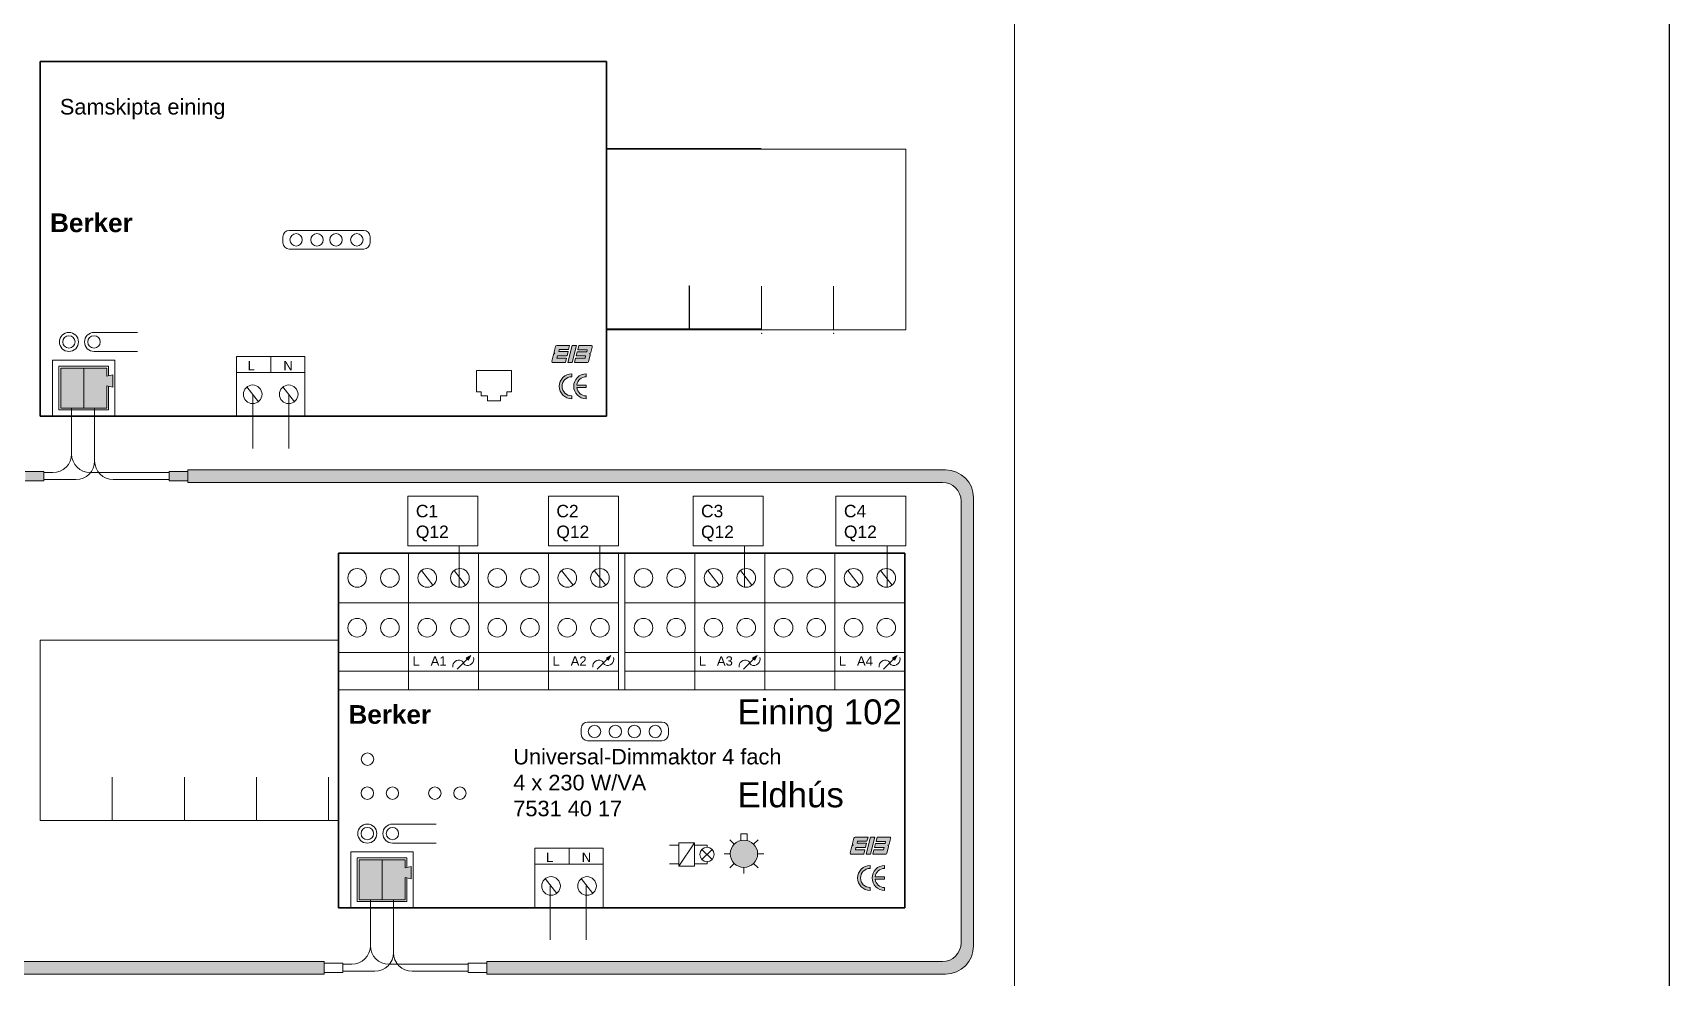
# Model space of a CAD drawing. Header units: millimetres. Extents: x -242231 to 419123, y -2399 to 525285.
# Drawn here: x -47420 to -42121, y 176781 to 179840 of the extents above; entities that cross this region are included whole.
import ezdxf

# ---------------------------------------------------------------- set-up
doc = ezdxf.new("R2010")
doc.units = ezdxf.units.MM
doc.linetypes.add('DASHED', pattern=[19.05, 12.7, -6.35])
for name, color, linetype, lineweight in [('R-635 Töfluteikning', 7, 'Continuous', 15), ('R-635 Töfluteikning dinskinna', 32, 'Continuous', 15), ('R-635 Töfluteikning þunt', 251, 'Continuous', 20), ('R-635 Töfluteikning þykkt', 7, 'Continuous', 35), ('Skygging (Hatch)', 254, 'DASHED', 20), ('Texti', 3, 'Continuous', 20)]:
    doc.layers.add(name, color=color, linetype=linetype, lineweight=lineweight)
doc.styles.get("Standard").update_dxf_attribs({"font": 'arial.ttf'})

msp = doc.modelspace()

# ---------------------------------------------------------------- hatches: boundary and pattern name
at = {"layer": 'R-635 Töfluteikning'}
h = msp.add_hatch(color=5, dxfattribs=at)
h.dxf.hatch_style = 1
h.paths.add_polyline_path([(-45722.808, 178827.089, 0.34332994), (-45726.716, 178824.047), (-45731.145, 178806.551, 0.40171035), (-45728.392, 178801.7, 0.38359925), (-45733.262, 178798.185), (-45738.668, 178776.827, 0.4888375), (-45734.76, 178771.807), (-45694.988, 178771.807), (-45691.329, 178786.265), (-45722.033, 178786.265), (-45720.166, 178793.341), (-45689.537, 178793.341), (-45686.005, 178807.295), (-45716.484, 178807.295), (-45714.777, 178813.764), (-45684.368, 178813.764), (-45680.995, 178827.089)])
h.paths.add_polyline_path([(-45686.643, 178771.807), (-45672.713, 178771.807), (-45658.72, 178827.089), (-45672.65, 178827.089)])
h.paths.add_polyline_path([(-45651.47, 178827.089), (-45654.89, 178813.579), (-45624.186, 178813.579), (-45625.823, 178807.11), (-45656.302, 178807.11), (-45659.984, 178793.156), (-45629.28, 178793.156), (-45631.147, 178786.08), (-45661.851, 178786.08), (-45665.464, 178771.807), (-45623.566, 178771.807, 0.34332994), (-45619.658, 178774.849), (-45614.318, 178795.948, 0.35094923), (-45616.405, 178800.534), (-45616.185, 178800.969, 0.34332994), (-45612.277, 178804.011), (-45607.706, 178822.069, 0.4888375), (-45611.614, 178827.089)])
h = msp.add_hatch(color=3, dxfattribs=at)
h.dxf.hatch_style = 1
h.paths.add_polyline_path([(-49929.163, 178624.68), (-49854.586, 178624.68), (-49854.586, 178753.678), (-49929.163, 178753.678)])
h.paths.add_polyline_path([(-47254.464, 178753.678), (-47329.041, 178753.678), (-47329.041, 178624.68), (-47254.464, 178624.68)])
h = msp.add_hatch(color=1, dxfattribs=at)
h.dxf.hatch_style = 1
h.paths.add_polyline_path([(-49780.009, 178696.951), (-49760.512, 178692.106), (-49760.512, 178732.418), (-49780.009, 178727.572), (-49780.009, 178753.678), (-49854.586, 178753.678), (-49854.586, 178624.68), (-49780.009, 178624.68)])
h.paths.add_polyline_path([(-47179.887, 178696.951), (-47160.391, 178692.106), (-47160.391, 178732.418), (-47179.887, 178727.572), (-47179.887, 178753.678), (-47254.464, 178753.678), (-47254.464, 178624.68), (-47179.887, 178624.68)])
h = msp.add_hatch(color=256, dxfattribs=at)
h.dxf.hatch_style = 1
h.paths.add_polyline_path([(-45674.503, 178654.622), (-45674.503, 178664.04, -1), (-45674.503, 178725.829), (-45674.503, 178735.246, 1)])
h.paths.add_polyline_path([(-45627.529, 178725.829), (-45627.529, 178735.246, 1), (-45627.529, 178654.622), (-45627.529, 178664.04, -0.37450812), (-45658.132, 178690.702), (-45627.529, 178690.702), (-45627.529, 178699.167), (-45658.132, 178699.167, -0.37450812)])
h = msp.add_hatch(color=3, dxfattribs=at)
h.dxf.hatch_style = 1
h.paths.add_polyline_path([(-46494.971, 178424.278), (-46916.977, 178424.278), (-46916.977, 178404.122), (-46916.977, 178383.966), (-44552.492, 178383.966), (-44474.034, 178383.966, -0.41421356), (-44413.566, 178323.498), (-44413.566, 176892.423, -0.41421356), (-44474.034, 176831.955), (-45949.336, 176831.955), (-45949.336, 176811.799), (-45949.336, 176791.643), (-44463.956, 176791.643, 0.41421356), (-44373.254, 176882.345), (-44373.254, 178333.576, 0.41421356), (-44463.956, 178424.278)])
h = msp.add_hatch(color=256, dxfattribs=at)
h.dxf.hatch_style = 1
h.paths.add_polyline_path([(-46001.329, 177822.835), (-46015.755, 177815.757), (-46008.407, 177808.409)])
h = msp.add_hatch(color=256, dxfattribs=at)
h.dxf.hatch_style = 1
h.paths.add_polyline_path([(-45547.819, 177822.835), (-45562.245, 177815.757), (-45554.897, 177808.409)])
h = msp.add_hatch(color=256, dxfattribs=at)
h.dxf.hatch_style = 1
h.paths.add_polyline_path([(-45074.307, 177822.835), (-45088.733, 177815.757), (-45081.385, 177808.409)])
h = msp.add_hatch(color=256, dxfattribs=at)
h.dxf.hatch_style = 1
h.paths.add_polyline_path([(-44620.797, 177822.835), (-44635.224, 177815.757), (-44627.876, 177808.409)])
h = msp.add_hatch(color=256, dxfattribs=at)
h.dxf.hatch_style = 1
h.paths.add_polyline_path([(-45072.395, 177181.162, 1), (-45160.854, 177181.162, 1)])
h = msp.add_hatch(color=5, dxfattribs=at)
h.dxf.hatch_style = 1
h.paths.add_polyline_path([(-44756.719, 177234.766, 0.34332994), (-44760.627, 177231.724), (-44765.055, 177214.229, 0.40171035), (-44762.303, 177209.378, 0.38359925), (-44767.173, 177205.863), (-44772.579, 177184.505, 0.4888375), (-44768.671, 177179.484), (-44728.899, 177179.484), (-44725.239, 177193.942), (-44755.943, 177193.942), (-44754.076, 177201.018), (-44723.448, 177201.018), (-44719.916, 177214.972), (-44750.394, 177214.972), (-44748.687, 177221.442), (-44718.278, 177221.442), (-44714.906, 177234.766)])
h.paths.add_polyline_path([(-44720.554, 177179.484), (-44706.624, 177179.484), (-44692.63, 177234.766), (-44706.56, 177234.766)])
h.paths.add_polyline_path([(-44685.381, 177234.766), (-44688.801, 177221.257), (-44658.097, 177221.257), (-44659.734, 177214.787), (-44690.212, 177214.787), (-44693.894, 177200.833), (-44663.19, 177200.833), (-44665.057, 177193.757), (-44695.761, 177193.757), (-44699.374, 177179.484), (-44657.477, 177179.484, 0.34332994), (-44653.569, 177182.526), (-44648.228, 177203.626, 0.35094923), (-44650.315, 177208.212), (-44650.095, 177208.646, 0.34332994), (-44646.187, 177211.688), (-44641.617, 177229.746, 0.4888375), (-44645.525, 177234.766)])
h = msp.add_hatch(color=3, dxfattribs=at)
h.dxf.hatch_style = 1
h.paths.add_polyline_path([(-46363.038, 177032.782), (-46288.461, 177032.782), (-46288.461, 177161.78), (-46363.038, 177161.78)])
h = msp.add_hatch(color=1, dxfattribs=at)
h.dxf.hatch_style = 1
h.paths.add_polyline_path([(-46213.883, 177105.053), (-46194.387, 177100.208), (-46194.387, 177140.52), (-46213.883, 177135.674), (-46213.883, 177161.78), (-46288.461, 177161.78), (-46288.461, 177032.782), (-46213.883, 177032.782)])
h = msp.add_hatch(color=256, dxfattribs=at)
h.dxf.hatch_style = 1
h.paths.add_polyline_path([(-44708.413, 177062.3), (-44708.413, 177071.717, -1), (-44708.413, 177133.506), (-44708.413, 177142.924, 1)])
h.paths.add_polyline_path([(-44661.439, 177133.506), (-44661.439, 177142.924, 1), (-44661.439, 177062.3), (-44661.439, 177071.717, -0.37450812), (-44692.043, 177098.379), (-44661.439, 177098.379), (-44661.439, 177106.845), (-44692.043, 177106.845, -0.37450812)])
h = msp.add_hatch(color=3, dxfattribs=at)
h.dxf.hatch_style = 1
h.paths.add_polyline_path([(-49920.218, 176831.955), (-49920.218, 176811.799), (-49920.218, 176791.643), (-46475.899, 176791.643), (-46475.899, 176811.799), (-46475.899, 176831.955)])
at = {"layer": 'Skygging (Hatch)'}
h = msp.add_hatch(color=256, dxfattribs=at)
h.dxf.hatch_style = 1
h.paths.add_polyline_path([(-49665.833, 178448.315), (-49665.833, 178463.432), (-49726.301, 178463.432), (-49726.301, 178433.198), (-49665.833, 178433.198)])
h.paths.add_polyline_path([(-48642.29, 178850.701), (-48672.524, 178850.701), (-48672.524, 178790.233), (-48657.407, 178790.233), (-48642.29, 178790.233)])
h.paths.add_polyline_path([(-48204.731, 178785.056), (-48234.965, 178785.056), (-48234.965, 178724.588), (-48219.848, 178724.588), (-48204.731, 178724.588)])
h.paths.add_polyline_path([(-48086.319, 178814.346), (-48116.553, 178814.346), (-48116.553, 178753.878), (-48101.436, 178753.878), (-48086.319, 178753.878)])
h.paths.add_polyline_path([(-47383.072, 178419.239), (-47443.54, 178419.239), (-47443.54, 178404.122), (-47443.54, 178389.005), (-47383.072, 178389.005)])
h.paths.add_polyline_path([(-46916.977, 178404.122), (-46916.977, 178419.239), (-46977.444, 178419.239), (-46977.444, 178389.005), (-46916.977, 178389.005)])

# ---------------------------------------------------------------- linework, layer by layer
at = {"color": 7, "linetype": 'Continuous', "lineweight": 25}
msp.add_line((-42120.554, 182180.713), (-42120.554, 166182.861), dxfattribs=at)
at = {"layer": 'R-635 Töfluteikning'}
for p, q in [((-44241.144, 180472.786), (-44241.144, 168208.62)), ((-46609.472, 179179.593), (-46609.472, 179159.437)), ((-46468.381, 179199.749), (-46589.316, 179199.749)), ((-46468.381, 179199.749), (-46347.445, 179199.749)), ((-46327.289, 179179.593), (-46327.289, 179159.437)), ((-46347.445, 179139.281), (-46589.316, 179139.281)), ((-47220.957, 178869.567), (-47079.865, 178869.567)), ((-47220.957, 178807.823), (-47079.865, 178807.823)), ((-46759.942, 178739.569), (-46759.942, 178791.811)), ((-46759.942, 178791.811), (-46538.226, 178791.811)), ((-46649.084, 178791.811), (-46649.084, 178739.569)), ((-46538.226, 178791.811), (-46538.226, 178739.569)), ((-47355.244, 178598.477), (-47355.244, 178779.881)), ((-47355.244, 178779.881), (-47153.684, 178779.881)), ((-47329.041, 178624.68), (-47329.041, 178753.678)), ((-47329.041, 178753.678), (-47179.887, 178753.678)), ((-47254.464, 178753.678), (-47254.464, 178624.68)), ((-47179.887, 178753.678), (-47179.887, 178727.572)), ((-47153.684, 178779.881), (-47153.684, 178598.477)), ((-46759.942, 178598.477), (-46759.942, 178739.569)), ((-46759.942, 178739.569), (-46538.226, 178739.569)), ((-46538.226, 178739.569), (-46538.226, 178598.477)), ((-45983.168, 178746.313), (-45868.901, 178746.313)), ((-45983.168, 178746.313), (-45983.168, 178677.031)), ((-45868.901, 178746.313), (-45868.901, 178677.031)), ((-45674.503, 178725.829), (-45674.503, 178735.246)), ((-45627.529, 178725.829), (-45627.529, 178735.246)), ((-47179.887, 178727.572), (-47160.391, 178732.418)), ((-47179.887, 178696.951), (-47179.887, 178624.68)), ((-47179.887, 178696.951), (-47160.391, 178692.106)), ((-47160.391, 178732.418), (-47160.391, 178692.106)), ((-45658.132, 178699.167), (-45627.529, 178699.167)), ((-45658.132, 178690.702), (-45627.529, 178690.702)), ((-45627.529, 178690.702), (-45627.529, 178699.167)), ((-45983.168, 178677.031), (-45967.612, 178677.031)), ((-45967.612, 178677.031), (-45967.612, 178664.315)), ((-45967.612, 178664.315), (-45947.161, 178664.315)), ((-45947.161, 178664.315), (-45947.161, 178648.058)), ((-45947.161, 178648.058), (-45904.908, 178648.058)), ((-45904.908, 178664.315), (-45904.908, 178648.058)), ((-45884.457, 178664.315), (-45904.908, 178664.315)), ((-45884.457, 178677.031), (-45868.901, 178677.031)), ((-45884.457, 178677.031), (-45884.457, 178664.315)), ((-45674.503, 178654.622), (-45674.503, 178664.04)), ((-45627.529, 178654.622), (-45627.529, 178664.04)), ((-47329.041, 178624.68), (-47179.887, 178624.68)), ((-47383.072, 178419.239), (-47443.54, 178419.239)), ((-47383.072, 178419.239), (-47383.072, 178389.005)), ((-46977.444, 178419.239), (-46977.444, 178389.005)), ((-46977.444, 178419.239), (-46916.977, 178419.239)), ((-47383.072, 178389.005), (-47443.54, 178389.005)), ((-46977.444, 178389.005), (-46916.977, 178389.005)), ((-46204.977, 178177.977), (-46204.977, 178339.225)), ((-46204.977, 178339.225), (-45978.223, 178339.225)), ((-45978.223, 178339.225), (-45978.223, 178177.977)), ((-45749.995, 178177.977), (-45749.995, 178339.225)), ((-45749.995, 178339.225), (-45523.24, 178339.225)), ((-45523.24, 178339.225), (-45523.24, 178177.977)), ((-45281.629, 178177.977), (-45281.629, 178339.225)), ((-45281.629, 178339.225), (-45054.875, 178339.225)), ((-45054.875, 178339.225), (-45054.875, 178177.977)), ((-44818.94, 178177.977), (-44818.94, 178339.225)), ((-44818.94, 178339.225), (-44592.185, 178339.225)), ((-44592.185, 178339.225), (-44592.185, 178177.977)), ((-45978.223, 178177.977), (-46204.977, 178177.977)), ((-46202.712, 177711.614), (-46202.712, 178155.046)), ((-46038.69, 178042.941), (-46038.69, 178177.977)), ((-45975.957, 178155.046), (-45975.957, 177711.614)), ((-45523.24, 178177.977), (-45749.995, 178177.977)), ((-45749.202, 177711.614), (-45749.202, 178155.046)), ((-45583.708, 178042.941), (-45583.708, 178177.977)), ((-45522.447, 177711.614), (-45522.447, 178155.046)), ((-45502.445, 177711.614), (-45502.445, 178155.046)), ((-45054.875, 178177.977), (-45281.629, 178177.977)), ((-45275.69, 177711.614), (-45275.69, 178155.046)), ((-45115.342, 178042.941), (-45115.342, 178177.977)), ((-45048.935, 178155.046), (-45048.935, 177711.614)), ((-44822.18, 177711.614), (-44822.18, 178155.046)), ((-44592.185, 178177.977), (-44818.94, 178177.977)), ((-44652.653, 178042.941), (-44652.653, 178177.977)), ((-46429.466, 177993.798), (-45522.447, 177993.798)), ((-45502.445, 177993.798), (-44595.425, 177993.798)), ((-46429.466, 177832.55), (-45522.447, 177832.55)), ((-46045.413, 177778.751), (-46012.081, 177812.083)), ((-46001.329, 177822.835), (-46015.755, 177815.757)), ((-46015.755, 177815.757), (-46008.407, 177808.409)), ((-46001.329, 177822.835), (-46008.407, 177808.409)), ((-45591.903, 177778.751), (-45558.571, 177812.083)), ((-45547.819, 177822.835), (-45562.245, 177815.757)), ((-45562.245, 177815.757), (-45554.897, 177808.409)), ((-45547.819, 177822.835), (-45554.897, 177808.409)), ((-45502.445, 177832.55), (-44595.425, 177832.55)), ((-45118.391, 177778.751), (-45085.059, 177812.083)), ((-45074.307, 177822.835), (-45088.733, 177815.757)), ((-45088.733, 177815.757), (-45081.385, 177808.409)), ((-45074.307, 177822.835), (-45081.385, 177808.409)), ((-44664.882, 177778.751), (-44631.55, 177812.083)), ((-44620.797, 177822.835), (-44635.224, 177815.757)), ((-44635.224, 177815.757), (-44627.876, 177808.409)), ((-44620.797, 177822.835), (-44627.876, 177808.409)), ((-46429.466, 177772.082), (-45522.447, 177772.082)), ((-44595.425, 177772.082), (-45502.445, 177772.082)), ((-46429.466, 177711.614), (-44595.425, 177711.614)), ((-45643.383, 177587.271), (-45643.383, 177567.115)), ((-45502.291, 177607.427), (-45623.227, 177607.427)), ((-45502.291, 177607.427), (-45381.355, 177607.427)), ((-45361.199, 177587.271), (-45361.199, 177567.115)), ((-45381.355, 177546.959), (-45623.227, 177546.959)), ((-46254.868, 177277.245), (-46113.776, 177277.245)), ((-46254.868, 177215.5), (-46113.776, 177215.5)), ((-45793.852, 177147.246), (-45793.852, 177199.488)), ((-45793.852, 177199.488), (-45572.136, 177199.488)), ((-45682.994, 177199.488), (-45682.994, 177147.246)), ((-45572.136, 177199.488), (-45572.136, 177147.246)), ((-45357.248, 177209.09), (-45327.014, 177209.09)), ((-45357.248, 177209.09), (-45327.014, 177209.09)), ((-45327.014, 177216.463), (-45327.014, 177141.249)), ((-45327.014, 177216.463), (-45276.624, 177216.463)), ((-45327.014, 177141.249), (-45276.624, 177216.463)), ((-45276.624, 177141.249), (-45276.624, 177216.463)), ((-45276.624, 177209.09), (-45236.312, 177209.09)), ((-45236.312, 177209.09), (-45236.312, 177202.003)), ((-45147.899, 177212.437), (-45162.152, 177226.69)), ((-45106.546, 177245.548), (-45126.702, 177245.548)), ((-45126.702, 177245.548), (-45126.702, 177224.228)), ((-45106.546, 177245.548), (-45106.546, 177224.228)), ((-45085.349, 177212.437), (-45071.097, 177226.69)), ((-46389.154, 177006.155), (-46389.154, 177187.558)), ((-46389.154, 177187.558), (-46187.595, 177187.558)), ((-46362.952, 177032.357), (-46362.952, 177161.356)), ((-46362.952, 177161.356), (-46213.797, 177161.356)), ((-46288.375, 177161.356), (-46288.375, 177032.357)), ((-46213.797, 177161.356), (-46213.797, 177135.249)), ((-46187.595, 177187.558), (-46187.595, 177006.155)), ((-45793.852, 177006.155), (-45793.852, 177147.246)), ((-45793.852, 177147.246), (-45572.136, 177147.246)), ((-45572.136, 177147.246), (-45572.136, 177006.155)), ((-45327.014, 177148.622), (-45357.248, 177148.622)), ((-45236.312, 177148.622), (-45276.624, 177148.622)), ((-45219.944, 177162.488), (-45252.679, 177195.223)), ((-45252.679, 177162.488), (-45219.944, 177195.223)), ((-45236.312, 177155.708), (-45236.312, 177148.622)), ((-45160.854, 177181.162), (-45181.01, 177181.162)), ((-45147.899, 177149.887), (-45162.152, 177135.634)), ((-45085.349, 177149.887), (-45071.097, 177135.634)), ((-45072.395, 177181.162), (-45052.239, 177181.162)), ((-46213.797, 177135.249), (-46194.301, 177140.095)), ((-46213.797, 177104.629), (-46213.797, 177032.357)), ((-46213.797, 177104.629), (-46194.301, 177099.783)), ((-46194.301, 177140.095), (-46194.301, 177099.783)), ((-45327.014, 177141.249), (-45276.624, 177141.249)), ((-45116.624, 177136.932), (-45116.624, 177116.776)), ((-44708.413, 177133.506), (-44708.413, 177142.924)), ((-44692.043, 177106.845), (-44661.439, 177106.845)), ((-44692.043, 177098.379), (-44661.439, 177098.379)), ((-44661.439, 177133.506), (-44661.439, 177142.924)), ((-44661.439, 177098.379), (-44661.439, 177106.845)), ((-44708.413, 177062.3), (-44708.413, 177071.717)), ((-44661.439, 177062.3), (-44661.439, 177071.717)), ((-46362.952, 177032.357), (-46213.797, 177032.357)), ((-46415.431, 176826.916), (-46475.899, 176826.916)), ((-46415.431, 176796.682), (-46475.899, 176796.682)), ((-46415.431, 176826.916), (-46415.431, 176796.682)), ((-46009.804, 176826.916), (-46009.804, 176796.682)), ((-46009.804, 176826.916), (-45949.336, 176826.916)), ((-46009.804, 176796.682), (-45949.336, 176796.682))]:
    msp.add_line(p, q, dxfattribs=at)
at = {"layer": 'R-635 Töfluteikning', "color": 5}
for p, q in [((-45733.185, 178798.489), (-45738.668, 178776.827)), ((-45726.716, 178824.047), (-45731.145, 178806.551)), ((-45728.538, 178801.747), (-45728.55, 178801.714)), ((-45722.808, 178827.089), (-45680.995, 178827.089)), ((-45720.166, 178793.341), (-45722.033, 178786.265)), ((-45689.462, 178793.341), (-45720.166, 178793.341)), ((-45714.777, 178813.764), (-45716.484, 178807.295)), ((-45716.484, 178807.295), (-45686.005, 178807.295)), ((-45684.368, 178813.764), (-45714.777, 178813.764)), ((-45686.005, 178807.295), (-45689.537, 178793.341)), ((-45672.65, 178827.089), (-45686.643, 178771.807)), ((-45680.995, 178827.089), (-45684.368, 178813.764)), ((-45658.72, 178827.089), (-45672.713, 178771.807)), ((-45672.65, 178827.089), (-45658.72, 178827.089)), ((-45656.302, 178807.11), (-45659.984, 178793.156)), ((-45629.28, 178793.156), (-45659.984, 178793.156)), ((-45656.302, 178807.11), (-45625.823, 178807.11)), ((-45651.47, 178827.089), (-45654.89, 178813.579)), ((-45624.186, 178813.579), (-45654.89, 178813.579)), ((-45651.47, 178827.089), (-45611.614, 178827.089)), ((-45629.28, 178793.156), (-45631.147, 178786.08)), ((-45624.186, 178813.579), (-45625.823, 178807.11)), ((-45619.658, 178774.849), (-45614.318, 178795.948)), ((-45616.185, 178800.969), (-45616.405, 178800.534)), ((-45607.706, 178822.069), (-45612.277, 178804.011)), ((-45694.988, 178771.807), (-45734.76, 178771.807)), ((-45691.329, 178786.265), (-45722.033, 178786.265)), ((-45691.329, 178786.265), (-45694.988, 178771.807)), ((-45672.713, 178771.807), (-45686.643, 178771.807)), ((-45661.851, 178786.08), (-45665.464, 178771.807)), ((-45665.464, 178771.807), (-45623.566, 178771.807)), ((-45631.147, 178786.08), (-45661.851, 178786.08)), ((-46590.784, 178669.023), (-46590.784, 178493.995)), ((-44767.096, 177206.166), (-44772.579, 177184.505)), ((-44760.627, 177231.724), (-44765.055, 177214.229)), ((-44762.449, 177209.424), (-44762.46, 177209.392)), ((-44756.719, 177234.766), (-44714.906, 177234.766)), ((-44754.076, 177201.018), (-44755.943, 177193.942)), ((-44723.372, 177201.018), (-44754.076, 177201.018)), ((-44748.687, 177221.442), (-44750.394, 177214.972)), ((-44750.394, 177214.972), (-44719.916, 177214.972)), ((-44718.278, 177221.442), (-44748.687, 177221.442)), ((-44719.916, 177214.972), (-44723.448, 177201.018)), ((-44706.56, 177234.766), (-44720.554, 177179.484)), ((-44714.906, 177234.766), (-44718.278, 177221.442)), ((-44692.63, 177234.766), (-44706.624, 177179.484)), ((-44706.56, 177234.766), (-44692.63, 177234.766)), ((-44690.212, 177214.787), (-44693.894, 177200.833)), ((-44663.19, 177200.833), (-44693.894, 177200.833)), ((-44690.212, 177214.787), (-44659.734, 177214.787)), ((-44685.381, 177234.766), (-44688.801, 177221.257)), ((-44658.097, 177221.257), (-44688.801, 177221.257)), ((-44685.381, 177234.766), (-44645.525, 177234.766)), ((-44663.19, 177200.833), (-44665.057, 177193.757)), ((-44658.097, 177221.257), (-44659.734, 177214.787)), ((-44653.569, 177182.526), (-44648.228, 177203.626)), ((-44650.095, 177208.646), (-44650.315, 177208.212)), ((-44641.617, 177229.746), (-44646.187, 177211.688)), ((-44728.899, 177179.484), (-44768.671, 177179.484)), ((-44725.239, 177193.942), (-44755.943, 177193.942)), ((-44725.239, 177193.942), (-44728.899, 177179.484)), ((-44706.624, 177179.484), (-44720.554, 177179.484)), ((-44695.761, 177193.757), (-44699.374, 177179.484)), ((-44699.374, 177179.484), (-44657.477, 177179.484)), ((-44665.057, 177193.757), (-44695.761, 177193.757)), ((-45627.494, 177076.966), (-45627.494, 176901.938))]:
    msp.add_line(p, q, dxfattribs=at)
at = {"layer": 'R-635 Töfluteikning', "color": 36}
for p, q in [((-46707.383, 178669.023), (-46707.383, 178493.995)), ((-45744.092, 177076.966), (-45744.092, 176901.938))]:
    msp.add_line(p, q, dxfattribs=at)
at = {"layer": 'R-635 Töfluteikning', "color": 3}
for p, q in [((-47293.883, 178624.68), (-47293.883, 178476.006)), ((-46916.977, 178404.122), (-46916.977, 178424.278)), ((-46916.977, 178424.278), (-46494.971, 178424.278)), ((-46494.971, 178424.278), (-44463.956, 178424.278)), ((-47383.072, 178415.538), (-47354.351, 178415.538)), ((-46977.444, 178415.538), (-47233.415, 178415.538)), ((-46916.977, 178404.122), (-46916.977, 178383.966)), ((-46916.977, 178383.966), (-44552.492, 178383.966)), ((-44552.492, 178383.966), (-44474.034, 178383.966)), ((-44413.566, 178323.498), (-44413.566, 176892.423)), ((-44373.254, 178333.576), (-44373.254, 176882.345)), ((-46326.242, 177032.357), (-46326.242, 176883.684)), ((-46475.899, 176831.955), (-49920.218, 176831.955)), ((-46475.899, 176811.799), (-46475.899, 176831.955)), ((-45949.336, 176831.955), (-44474.034, 176831.955)), ((-45949.336, 176811.799), (-45949.336, 176831.955)), ((-49920.218, 176791.643), (-46475.899, 176791.643)), ((-46475.899, 176811.799), (-46475.899, 176791.643)), ((-46415.431, 176823.216), (-46386.71, 176823.216)), ((-46009.804, 176823.216), (-46265.774, 176823.216)), ((-45949.336, 176811.799), (-45949.336, 176791.643)), ((-45949.336, 176791.643), (-44463.956, 176791.643))]:
    msp.add_line(p, q, dxfattribs=at)
at = {"layer": 'R-635 Töfluteikning', "color": 1}
for p, q in [((-47219.069, 178624.68), (-47219.069, 178453.173)), ((-47383.072, 178392.705), (-47279.537, 178392.705)), ((-46977.444, 178392.705), (-47158.601, 178392.705)), ((-46251.428, 177032.357), (-46251.428, 176860.85)), ((-46415.431, 176800.383), (-46311.896, 176800.383)), ((-46009.804, 176800.383), (-46190.96, 176800.383))]:
    msp.add_line(p, q, dxfattribs=at)
at = {"layer": 'R-635 Töfluteikning'}
for centre, radius in [((-46566.781, 179169.515), 20.156), ((-46499.261, 179169.515), 20.156), ((-46437.5, 179169.515), 20.156), ((-46369.98, 179169.515), 20.156), ((-47302.345, 178838.695), 30.872), ((-47302.345, 178838.695), 20.156), ((-47220.957, 178838.695), 20.156), ((-46707.383, 178669.023), 30.234), ((-46590.784, 178669.023), 30.234), ((-46368.998, 178074.422), 30.234), ((-46263.18, 178074.422), 30.234), ((-46142.244, 178074.422), 30.234), ((-46036.425, 178074.422), 30.234), ((-45915.489, 178074.422), 30.234), ((-45809.67, 178074.422), 30.234), ((-45688.734, 178074.422), 30.234), ((-45582.915, 178074.422), 30.234), ((-45441.977, 178074.422), 30.234), ((-45336.158, 178074.422), 30.234), ((-45215.222, 178074.422), 30.234), ((-45109.403, 178074.422), 30.234), ((-44988.467, 178074.422), 30.234), ((-44882.648, 178074.422), 30.234), ((-44761.712, 178074.422), 30.234), ((-44655.893, 178074.422), 30.234), ((-46368.998, 177913.174), 30.234), ((-46263.18, 177913.174), 30.234), ((-46142.244, 177913.174), 30.234), ((-46036.425, 177913.174), 30.234), ((-45915.489, 177913.174), 30.234), ((-45809.67, 177913.174), 30.234), ((-45688.734, 177913.174), 30.234), ((-45582.915, 177913.174), 30.234), ((-45441.977, 177913.174), 30.234), ((-45336.158, 177913.174), 30.234), ((-45215.222, 177913.174), 30.234), ((-45109.403, 177913.174), 30.234), ((-44988.467, 177913.174), 30.234), ((-44882.648, 177913.174), 30.234), ((-44761.712, 177913.174), 30.234), ((-44655.893, 177913.174), 30.234), ((-45600.692, 177577.193), 20.156), ((-45533.172, 177577.193), 20.156), ((-45471.41, 177577.193), 20.156), ((-45403.891, 177577.193), 20.156), ((-46335.56, 177487.4), 20.156), ((-46336.256, 177377.298), 20.156), ((-46254.868, 177377.298), 20.156), ((-46117.739, 177377.298), 20.156), ((-46036.351, 177377.298), 20.156), ((-46336.256, 177246.372), 30.872), ((-46336.256, 177246.372), 20.156), ((-46254.868, 177246.372), 20.156), ((-45236.312, 177178.856), 23.147), ((-45116.624, 177181.162), 44.23), ((-45741.294, 177076.7), 30.234), ((-45624.695, 177076.7), 30.234)]:
    msp.add_circle(centre, radius, dxfattribs=at)
for centre, radius, start, end in [((-46589.316, 179179.593), 20.156, 90, 180), ((-46589.316, 179159.437), 20.156, 180, 270), ((-46347.445, 179179.593), 20.156, 0, 90), ((-46347.445, 179159.437), 20.156, 270, 0), ((-47220.957, 178838.695), 30.872, 90, 270), ((-45674.503, 178694.934), 40.312, 90, 270), ((-45627.529, 178694.934), 40.312, 90, 270), ((-45674.503, 178694.934), 30.895, 90, 270), ((-45627.529, 178694.934), 30.895, 90, 172.125331), ((-45627.529, 178694.934), 30.895, 187.874669, 270), ((-46039.587, 177788.251), 19.996, 64.950715, 189.185), ((-46011.609, 177810.737), 19.996, 244.950715, 17.644125), ((-45586.078, 177788.251), 19.996, 64.950715, 189.185), ((-45558.099, 177810.737), 19.996, 244.950715, 17.644125), ((-45112.566, 177788.251), 19.996, 64.950715, 189.185), ((-45084.587, 177810.737), 19.996, 244.950715, 17.644125), ((-44659.056, 177788.251), 19.996, 64.950715, 189.185), ((-44631.078, 177810.737), 19.996, 244.950715, 17.644125), ((-45623.227, 177587.271), 20.156, 90, 180), ((-45381.355, 177587.271), 20.156, 0, 90), ((-45623.227, 177567.115), 20.156, 180, 270), ((-45381.355, 177567.115), 20.156, 270, 0), ((-46254.868, 177246.372), 30.872, 90, 270), ((-44708.413, 177102.612), 40.312, 90, 270), ((-44708.413, 177102.612), 30.895, 90, 270), ((-44661.439, 177102.612), 40.312, 90, 270), ((-44661.439, 177102.612), 30.895, 90, 172.125331), ((-44661.439, 177102.612), 30.895, 187.874669, 270)]:
    msp.add_arc(centre, radius, start, end, dxfattribs=at)
at = {"layer": 'R-635 Töfluteikning', "color": 5}
for centre, radius, start, end in [((-45728.874, 178797.236), 4.49, 85.862842, 163.796896), ((-45727.237, 178805.562), 4.031, 165.795524, 251.166797), ((-45722.808, 178823.058), 4.031, 90, 165.795524), ((-45618.225, 178796.938), 4.031, 345.795524, 63.149457), ((-45616.185, 178805), 4.031, 270, 345.795524), ((-45611.614, 178823.058), 4.031, 345.795524, 90), ((-45734.76, 178775.838), 4.031, 165.795524, 270), ((-45623.566, 178775.838), 4.031, 270, 345.795524), ((-44762.784, 177204.913), 4.49, 85.862842, 163.796896), ((-44761.147, 177213.239), 4.031, 165.795524, 251.166797), ((-44756.719, 177230.735), 4.031, 90, 165.795524), ((-44652.136, 177204.615), 4.031, 345.795524, 63.149457), ((-44650.095, 177212.677), 4.031, 270, 345.795524), ((-44645.525, 177230.735), 4.031, 345.795524, 90), ((-44768.671, 177183.515), 4.031, 165.795524, 270), ((-44657.477, 177183.515), 4.031, 270, 345.795524)]:
    msp.add_arc(centre, radius, start, end, dxfattribs=at)
at = {"layer": 'R-635 Töfluteikning', "color": 3}
for centre, radius, start, end in [((-47354.351, 178476.006), 60.468, 270, 0), ((-47233.415, 178476.006), 60.468, 180, 270), ((-44463.956, 178333.576), 90.702, 0, 90), ((-44474.034, 178323.498), 60.468, 0, 90), ((-46386.71, 176883.684), 60.468, 270, 0), ((-46265.774, 176883.684), 60.468, 180, 270), ((-44474.034, 176892.423), 60.468, 270, 0), ((-44463.956, 176882.345), 90.702, 270, 0)]:
    msp.add_arc(centre, radius, start, end, dxfattribs=at)
at = {"layer": 'R-635 Töfluteikning', "color": 1}
for centre, start, end in [((-47279.537, 178453.173), 270, 0), ((-47158.601, 178453.173), 180, 270), ((-46311.896, 176860.85), 270, 0), ((-46190.96, 176860.85), 180, 270)]:
    msp.add_arc(centre, 60.468, start, end, dxfattribs=at)
at = {"layer": 'R-635 Töfluteikning'}
for points in [[(-46031.121, 177806.366), (-46026.897, 177802.694), (-46025.271, 177799.374), (-46023.454, 177795.694), (-46020.075, 177792.622)], [(-45577.611, 177806.366), (-45573.387, 177802.694), (-45571.761, 177799.374), (-45569.944, 177795.694), (-45566.565, 177792.622)], [(-45104.099, 177806.366), (-45099.875, 177802.694), (-45098.249, 177799.374), (-45096.432, 177795.694), (-45093.053, 177792.622)], [(-44650.59, 177806.366), (-44646.366, 177802.694), (-44644.739, 177799.374), (-44642.922, 177795.694), (-44639.544, 177792.622)]]:
    msp.add_spline(points, degree=3, dxfattribs=at)
at = {"layer": 'R-635 Töfluteikning dinskinna'}
for p, q in [((-47395.556, 178880.661), (-47395.556, 179465.184)), ((-45060.821, 179465.184), (-45561.515, 179465.184)), ((-44592.829, 179462.437), (-45560.47, 179462.437)), ((-44592.829, 178877.914), (-44592.829, 179462.437)), ((-45561.515, 178880.661), (-45561.515, 179021.753)), ((-45294.295, 178880.661), (-45294.295, 179021.753)), ((-45293.25, 178877.914), (-45293.25, 179019.006)), ((-45059.776, 178877.914), (-45059.776, 179019.006)), ((-44826.303, 178877.914), (-44826.303, 179019.006)), ((-45561.515, 178880.661), (-45060.821, 178880.661)), ((-45560.47, 178877.914), (-44592.829, 178877.914)), ((-46427.915, 177872.862), (-47395.556, 177872.862)), ((-47395.556, 177288.338), (-47395.556, 177872.862)), ((-47162.082, 177288.338), (-47162.082, 177429.43)), ((-46928.609, 177288.338), (-46928.609, 177429.43)), ((-46695.135, 177288.338), (-46695.135, 177429.43)), ((-46461.662, 177288.338), (-46461.662, 177429.43)), ((-44595.425, 177288.338), (-44595.425, 177429.43)), ((-47395.556, 177288.338), (-46427.915, 177288.338))]:
    msp.add_line(p, q, dxfattribs=at)
for p in [(-45294.295, 178880.661), (-45293.25, 178877.914), (-45059.776, 178866.338), (-44826.303, 178866.338)]:
    msp.add_point(p, dxfattribs=at)
at = {"layer": 'R-635 Töfluteikning þunt'}
for p, q in [((-47335.088, 178618.633), (-47335.088, 178759.725)), ((-47335.088, 178759.725), (-47173.84, 178759.725)), ((-47173.84, 178759.725), (-47173.84, 178729.075)), ((-47173.84, 178695.449), (-47173.84, 178618.633)), ((-46726.002, 178692.844), (-46688.764, 178645.202)), ((-46609.404, 178692.844), (-46572.165, 178645.202)), ((-47335.088, 178618.633), (-47173.84, 178618.633)), ((-46160.863, 178098.242), (-46123.625, 178050.601)), ((-46055.044, 178098.242), (-46017.806, 178050.601)), ((-45707.353, 178098.242), (-45670.115, 178050.601)), ((-45601.534, 178098.242), (-45564.296, 178050.601)), ((-45233.841, 178098.242), (-45196.603, 178050.601)), ((-45128.022, 178098.242), (-45090.784, 178050.601)), ((-44780.331, 178098.242), (-44743.093, 178050.601)), ((-44674.512, 178098.242), (-44637.274, 178050.601)), ((-46368.998, 177026.31), (-46368.998, 177167.402)), ((-46368.998, 177167.402), (-46207.751, 177167.402)), ((-46207.751, 177167.402), (-46207.751, 177136.752)), ((-46207.751, 177103.126), (-46207.751, 177026.31)), ((-45759.913, 177100.521), (-45722.675, 177052.88)), ((-45643.314, 177100.521), (-45606.076, 177052.88)), ((-46368.998, 177026.31), (-46207.751, 177026.31))]:
    msp.add_line(p, q, dxfattribs=at)
at = {"layer": 'R-635 Töfluteikning þykkt'}
for p, q in [((-47395.556, 179747.368), (-45561.515, 179747.368)), ((-47395.556, 178598.477), (-47395.556, 179747.368)), ((-45561.515, 179747.368), (-45561.515, 178598.477)), ((-45561.515, 178598.477), (-47395.556, 178598.477)), ((-46429.466, 178155.046), (-44595.425, 178155.046)), ((-46429.466, 177006.155), (-46429.466, 178155.046)), ((-46429.466, 178155.046), (-46429.466, 177006.155)), ((-44595.425, 178155.046), (-44595.425, 177006.155)), ((-44595.425, 177006.155), (-46429.466, 177006.155))]:
    msp.add_line(p, q, dxfattribs=at)

# ---------------------------------------------------------------- texts
at = {"layer": 'R-635 Töfluteikning', "char_height": 40.312, "attachment_point": 1}
for s, insert in [('C1\\PQ12', (-46179.003, 178311.105)), ('C2\\PQ12', (-45724.02, 178311.105)), ('C3\\PQ12', (-45255.655, 178311.105)), ('C4\\PQ12', (-44792.966, 178311.105))]:
    msp.add_mtext_dynamic_manual_height_columns(s, width=12794.52212, gutter_width=169.969, heights=[0], dxfattribs=dict(at, insert=insert))
at = {"layer": 'Texti', "attachment_point": 1}
for s, insert, char_height in [('Samskipta eining', (-47331.656, 179625.634), 50.38996), ('{\\fArial|b1|i0|c0|p34;Berker}', (-47363.397, 179254.739), 60.46795), ('L', (-46723.568, 178776.704), 30.234), ('N', (-46607.941, 178776.704), 30.234), ('L   A1', (-46189.981, 177820.451), 30.234), ('L   A2', (-45736.471, 177820.451), 30.234), ('L   A3', (-45262.959, 177820.451), 30.234), ('L   A4', (-44809.45, 177820.451), 30.234), ('Eining 102\\P\\PEldhús', (-45137.664, 177681.016), 80.6239), ('{\\fArial|b1|i0|c0|p34;Berker}', (-46397.307, 177662.416), 60.46795), ('Universal-Dimmaktor 4 fach\\P4 x 230 W/VA\\P7531 40 17', (-45863.517, 177520.831), 50.38996), ('L', (-45757.478, 177184.381), 30.234), ('N', (-45641.851, 177184.381), 30.234)]:
    msp.add_mtext_dynamic_manual_height_columns(s, width=12794.52212, gutter_width=169.969, heights=[0], dxfattribs=dict(at, insert=insert, char_height=char_height))

doc.saveas('drawing.dxf')
